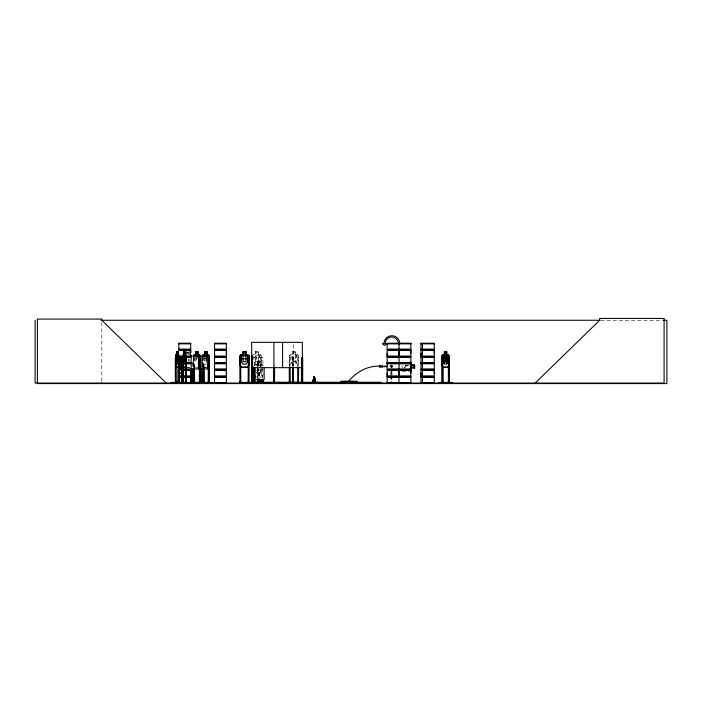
<?xml version="1.0" encoding="UTF-8"?>
<svg xmlns="http://www.w3.org/2000/svg" width="702" height="702" viewBox="0 0 702 702"><rect width="100%" height="100%" fill="white"/><g stroke="black" fill="none" stroke-linecap="round" stroke-linejoin="round"><path stroke-width="0.53" stroke-dasharray="3.51 2.63" d="M260.363 367.19L261.504 364.189L261.513 355.826L260.407 354.721L253.194 354.721M260.802 366.26L261.513 364.189M263.425 373.833L262.355 376.93L256.116 376.93M297.543 367.19L298.683 364.189L298.683 355.826L297.587 354.721L290.33 354.721L289.338 355.835L289.285 366.172M197.613 356.879L196.832 358.713L196.06 356.879M206.511 356.879L205.73 358.713L204.949 356.879M195.639 361.118L196.376 359.415L195.314 356.985M204.536 361.118L205.274 359.415L204.212 356.985M206.941 357.809L206.23 359.442L206.976 361.126M254.124 365.479L255.116 364.364L262.337 364.364L263.425 365.461L262.32 364.364M254.221 365.523L255.168 364.47M290.374 354.826L289.443 355.879L289.443 364.171L290.066 366.181M255.782 365.505L257.336 364.47L257.222 361.249L260.328 361.249L260.328 364.364M408.45 364.987L406.818 365.944L405.133 364.935M403.966 367.787L406.16 366.567L403.238 364.917M258.775 363.838L258.529 362.732L257.432 362.732L257.432 363.776L258.529 363.776M600.745 320.261L662.565 320.261M255.414 351.711L258.31 351.711L258.301 354.826L259.863 355.87L259.863 361.679L258.31 364.171L255.423 364.171L253.878 361.679L253.878 355.87L255.423 354.826L255.317 351.605L258.415 351.605L258.415 354.721M292.558 351.711L295.463 351.711L295.463 354.826L297.025 355.87L297.025 361.679L295.463 364.171L292.558 364.171L290.997 361.679L290.997 355.87L292.558 354.826L292.453 351.605L295.568 351.605L295.568 354.721M253.413 357.555L262.89 357.555L262.89 370.217L258.669 370.217M261.398 357.73L260.512 357.73L260.512 369.34M289.285 357.73L290.137 357.73L290.137 366.172M292.558 357.73L293.427 357.73M298.587 357.73L297.727 357.73L297.727 366.172M257.327 361.354L260.223 361.354L260.223 364.47L261.776 365.505M292.558 361.679L295.463 361.679L295.463 355.87L292.558 355.87L292.558 366.216M193.375 362.732L192.664 362.732L192.664 363.776L193.927 363.776M202.281 362.732L202.992 362.732L202.369 362.776M257.502 362.776L258.459 362.776L258.459 371.174M202.281 363.776L203.545 363.776M193.489 364.189L194.2 367.295L197.464 367.295M202.378 364.189L203.097 367.295M204.773 364.171L206.932 364.171M408.459 365.119L404.58 365.119L404.58 368.032M254.019 365.505L254.905 365.505M257.336 365.505L260.223 365.505M262.408 365.505L263.294 365.505M390.909 366.962L391.97 366.962M187.311 367.19L189.505 367.19M194.191 367.19L197.446 367.19M203.08 367.19L208.406 367.19M187.294 367.295L189.54 367.295M203.027 367.295L207.441 367.295M254.466 370.217L257.634 370.217M402.07 371.253L409.38 371.253M207.108 363.162L205.765 360.1M297.543 354.826L298.587 355.87L298.587 366.172M260.363 354.826L261.407 355.87L261.398 377.781M256.3 372.157L257.336 373.815L260.223 373.815L261.776 371.323L261.776 368.418M188.329 359.442L189.066 361.126M289.338 364.189L289.979 366.26M202.457 364.171L203.15 367.19M193.568 364.171L194.261 367.19M402.088 365.119L402.088 368.032M391.97 367.225L391.97 365.909L390.909 365.909L390.909 367.225M391.97 371.446L391.962 374.614L391.76 371.446M391.962 375.667L391.97 382.002M391.821 364.821L391.821 367.988M391.76 375.667L391.769 382.002M391.163 364.821L391.163 367.988M391.111 371.446L391.102 374.614M391.102 375.667L391.111 382.002M391.005 371.446L390.909 374.614M390.909 375.667L390.909 382.002M293.427 344.445L293.427 366.216M293.217 357.73L293.217 366.216M292.769 357.73L292.769 366.216M262.443 368.796L262.408 378.668M260.512 370.393L260.547 377.781M260.223 368.418L260.223 371.323M259.722 372.376L259.722 378.659M259.556 372.376L259.556 378.659M258.933 372.376L258.933 378.659M258.766 372.376L258.766 378.659M258.459 372.227L258.459 378.527M258.354 362.732L258.292 371.174M258.292 372.227L258.292 378.527M257.669 378.527L257.669 362.776L257.502 378.527M257.336 368.418L257.336 371.323M206.932 356.835L206.932 361.679M204.773 356.835L204.773 361.679M204.159 363.829L204.159 368.023M203.615 356.835L203.615 361.679M203.545 363.829L203.545 368.023M202.983 363.829L202.983 368.023M202.904 367.225L202.904 357.73L202.044 357.73L202.044 367.225M202.685 357.73L202.685 367.225M202.378 356.879L202.369 368.023M202.308 356.879L202.273 367.225M195.876 356.835L195.876 361.679M194.717 356.835L194.717 361.679M194.542 363.829L194.542 368.023M193.927 368.023L194.015 357.73L193.155 357.73L193.155 367.225M193.796 357.73L193.796 367.225M193.489 356.879L193.568 363.136M193.419 356.879L193.366 368.023M192.752 362.776L192.752 368.023M189.101 351.605L189.101 354.721M189.031 351.605L188.961 354.826M189.031 358.775L189.031 361.679M186.872 351.711L186.872 353.79M186.793 351.605L186.802 353.79M101.808 322.429L101.808 381.976M390.066 366.356L390.066 366.356M259.565 363.013L258.564 363.109L256.862 360.1C255.695 364.821 251.878 363.873 256.204 359.415C252.123 355.221 255.607 354.212 256.818 358.713C257.985 354.229 261.679 355.186 257.485 359.442L259.565 363.013M296.744 363.013L295.735 363.109L294.024 360.1C292.848 364.812 289.005 363.882 293.357 359.415C289.259 355.221 292.76 354.212 293.971 358.713C295.156 354.229 298.877 355.177 294.647 359.442L296.744 363.013M188.645 352.228L187.258 352.228L187.258 353.273L188.645 353.273L188.645 352.228M257.801 352.228L255.94 352.228L255.94 353.273L257.801 353.273L257.801 352.228M294.945 352.228L293.076 352.228L293.076 353.273L294.945 353.273L294.945 352.228M258.31 355.87L255.423 355.87L255.423 361.679L258.31 361.679L258.31 355.87M259.714 361.872L257.853 361.872L257.853 362.908L259.714 362.908L259.714 361.872M392.418 365.698L390.066 365.698L390.066 367.146L392.418 367.146L392.418 365.698"/><path stroke-width="1.05" d="M190.672 350.28L190.672 353.185L190.69 350.28L178.834 350.28M214.54 376.018L214.54 370.2L226.395 370.2L226.377 376.018L214.54 376.018L214.558 373.104M214.54 356.098L214.54 350.28L226.395 350.28L226.377 356.098L214.54 356.098L214.558 353.185M226.377 373.104L226.377 370.2M226.377 353.185L226.377 350.28M380.036 366.119C380.054 370.27 380.054 363.39 380.036 366.119A312.302 104.773 77.7 0 0 348.464 381.37M382.16 366.655L382.151 365.242L382.151 367.611L382.16 366.497L387.1 366.698M387.153 376.018L387.153 370.2L410.872 370.2L410.863 376.018L387.153 376.018L387.162 373.104M387.153 356.098L387.153 350.28L410.872 350.28L410.863 356.098L387.153 356.098L387.162 353.185M398.99 373.104L398.99 370.2M398.99 353.185L398.99 350.28M399.034 376.018L399.034 373.104M399.034 356.098L399.034 353.185M410.863 373.104L410.863 370.2M410.863 353.185L410.863 350.28M420.963 376.018L420.963 370.2L434.275 370.2L434.266 376.018L420.963 376.018L420.981 373.104M420.963 356.098L420.963 350.28L434.275 350.28L434.266 356.098L420.963 356.098L420.981 353.185M422.437 373.104L422.437 376.018L422.428 370.2M422.437 353.185L422.437 356.098L422.428 350.28M434.266 373.104L434.266 370.2M434.266 353.185L434.266 350.28M247.13 382.923L266.304 383.055M247.13 382.572L262.346 382.599M256.625 383.038L256.625 382.529M297.788 382.923L307.283 382.923M297.788 382.572L307.283 382.537M382.16 366.19L387.1 366.154M313.891 382.976L314.136 376.974L313.934 378.975M178.448 367.225L178.905 355.756L178.826 383.046L178.949 372.499M178.545 367.225L178.87 364.11M181.765 373.122L182.116 370.112M181.792 373.227L182.248 361.758L181.783 360.661M185.705 367.12L186.056 364.11M185.732 367.225L186.188 355.756L186.065 382.994M214.558 383.029L226.404 382.809L226.395 377.185L214.54 377.185L214.54 382.801M387.162 363.109L410.872 363.197L387.03 363.004L410.881 362.89L410.863 357.265L387.153 357.265L387.153 362.873M170.937 382.511L190.663 382.634M174.131 383.055L174.201 382.511M179.879 382.862L179.879 382.476M183.064 383.038L183.055 355.809M183.222 382.572L213.426 383.055M170.84 383.038L190.698 382.801M170.99 382.967L170.963 382.458L190.409 382.458L190.4 382.994M313.101 382.976L314.013 376.974M313.074 381.976L313.978 376.974L314.452 376.974L315.847 382.976M312.601 382.976L313.934 376.974L312.522 382.976M199.508 367.19L200.281 364.171M208.406 367.19L209.24 364.171L209.319 355.826L208.433 354.721M209.319 364.189L208.529 367.295M448.174 367.19L448.955 364.171M448.227 367.295L449.096 364.189L449.096 355.826L448.271 354.721L442.76 354.721L442.014 355.835L442.058 383.055M176.07 354.659L175.64 364.127M176.088 354.764L175.772 355.809L176.123 354.721M179.019 361.811L179.422 360.661M182.959 355.809L183.354 354.659M187.302 382.967L187.188 382.458M196.279 382.994L196.358 382.529L196.376 383.055M198.859 382.572L198.938 383.055M205.221 382.572L205.265 383.055M445.173 382.572L445.217 383.055M270.595 382.994L270.682 382.529L270.7 383.055M276.711 382.994L276.799 382.529M198.754 356.177L198.008 355.967M207.652 356.177L204.773 355.87M249.122 364.171L248.087 367.19L240.918 367.19L239.979 364.171L239.979 355.879L240.918 354.826M252.088 382.994L252.044 357.73M252.483 382.967L252.474 382.134M239.628 382.572L239.61 382.967M251.579 382.923L251.492 382.529M198.42 363.346L199.192 361.679L199.192 355.87L198.034 354.826L197.964 351.711L195.805 351.711L195.876 354.826L194.717 355.87M176.825 354.764L176.299 355.8L176.965 359.354L176.281 363.066L177.194 360.038L178.115 362.952L177.404 359.371L178.071 355.791L177.176 358.643L176.36 355.738L176.825 364.11L177.817 364.11L178.343 361.618L178.343 355.8L177.817 354.764M252.878 383.038L252.913 382.134M194.226 354.721L193.489 355.835M193.568 355.879L194.261 354.826M203.115 354.721L202.308 355.835L203.045 354.721L208.503 354.721M410.398 369.585L411.433 368.032L414.654 368.138L414.654 365.022L411.539 365.022L411.539 363.004L410.433 361.899M442.093 355.879L442.865 354.826M214.558 363.109L226.404 362.89L226.377 357.265L214.54 357.265L214.54 362.873M399.034 363.109L399.034 357.265M399.008 383.046L398.999 377.185M420.981 363.109L434.292 362.881L434.266 357.265L420.963 357.265L420.963 362.873M422.402 363.118L422.428 357.265M422.402 383.038L422.437 377.185M535.222 383.055L599.666 320.261L599.666 318.418L664.101 318.418L664.101 383.055L35.1 383.055L35.1 320.261M203.615 355.87L204.773 354.826L204.703 351.711L207.011 351.605L206.932 354.826L208.09 355.87M410.38 371.147L411.433 370.208L411.433 363.048L410.398 362.004M410.424 371.253L411.539 370.261L411.539 368.138M410.293 365.04L410.284 363.943M438.838 382.994L445.121 382.994M420.963 382.801L420.963 377.185L434.275 377.185L434.275 382.801L420.91 383.02M410.284 369.217L410.372 368.243M253.984 383.011L253.957 382.414M100.983 320.261L599.999 320.261M663.609 320.261L666.9 320.261L666.9 383.582L37.364 383.582L37.364 319.077L101.808 319.077L101.808 320.261L166.242 383.055M178.826 343.269L190.698 343.269M214.531 343.269L226.404 343.269M387.135 343.269L410.881 343.269M420.954 343.269L434.292 343.269M178.826 343.489L190.698 343.471M214.531 343.471L226.404 343.489M387.135 343.497L410.881 343.471M420.954 343.471L434.292 343.471M178.852 343.84L190.672 343.84M214.558 343.84L226.377 343.84M387.162 343.84L410.863 343.84M420.981 343.84L434.266 343.84M178.834 349.105L190.69 349.105L190.69 343.497M178.756 349.517L190.768 349.517M214.461 349.517L226.474 349.517M387.065 349.517L410.951 349.517M420.884 349.517L434.362 349.517M178.756 349.877L190.768 349.877M214.461 349.877L226.474 349.877M387.065 349.877L410.951 349.877M420.884 349.877L434.362 349.877M177.939 354.721L177.939 351.605L176.693 351.544L176.728 354.764M176.728 351.641L177.904 351.711M184.012 351.641L185.1 351.641M206.932 351.711L204.703 351.711L204.694 354.721M177.729 352.228L177.079 352.228L177.001 353.203L177.641 353.203L177.641 352.167L177.001 352.167L177.079 353.273L177.729 353.273M175.974 354.659L176.79 354.659M177.746 354.659L178.527 354.659L178.87 355.8L178.545 354.721M184.073 354.659L183.257 354.659L182.924 355.774L183.345 367.225M185.038 354.659L185.819 354.659L186.153 355.8M175.991 354.764L178.641 354.721L179.028 355.826M183.275 354.764L185.802 354.764M194.156 354.721L199.614 354.721L200.43 355.826L200.43 364.189L199.631 367.295M195.876 355.87L198.034 355.87M200.36 355.826L199.543 354.721M442.014 355.835L442.084 364.189L442.813 367.295M179.036 356.098L183.231 356.098M186.293 356.098L190.69 356.098M178.957 356.502L183.204 356.502M186.32 356.502L190.768 356.502M214.461 356.502L226.474 356.502M387.065 356.502L410.951 356.502M420.884 356.502L434.362 356.502M178.957 356.862L183.204 356.862M186.32 356.862L190.768 356.862M214.461 356.862L226.474 356.862M387.065 356.862L410.951 356.862M420.884 356.862L434.362 356.862M179.036 357.265L183.231 357.265M186.293 357.265L190.69 357.265M178.773 357.66L178.501 383.055M180.072 357.651L181.16 357.651M183.196 357.66L182.59 357.66L182.538 382.994M199.421 357.73L200.281 357.73M208.319 357.73L209.178 357.73M239.821 357.73L240.681 357.73L240.777 383.055M249.122 357.73L248.262 357.73L248.166 383.055M251.711 357.73L252.571 357.73L252.544 383.055M442.049 357.73L442.909 357.73M239.882 358.775L249.228 358.775M180.142 360.661L179.317 360.661L178.984 361.776L178.975 383.055M181.098 360.661L181.879 360.661M179.335 360.767L181.862 360.767M186.284 362.723L190.672 362.723M214.558 362.723L226.377 362.723M387.162 362.723L410.863 362.723M420.981 362.723L434.266 362.723M186.302 362.89L190.698 362.89M190.698 363.118L186.284 363.118L190.69 363.197M186.302 363.417L190.698 363.417M387.135 363.408L410.881 363.417M186.284 363.759L190.672 363.759M214.558 363.759L226.377 363.759M387.162 363.759L410.863 363.759M420.981 363.759L434.266 363.759M178.659 364.057L179.256 364.057L179.291 383.055M182.116 364.057L181.792 383.055M175.991 367.12L178.519 367.12M183.275 367.12L185.802 367.12M183.248 367.225L185.828 367.225M442.795 367.19L448.245 367.19M176.018 367.295L178.65 367.295M442.743 367.295L448.297 367.295M251.711 367.664L302.369 367.664M183.231 369.024L190.69 369.024M191.102 368.901L198.543 368.901M410.872 369.024L387.153 369.024L387.153 363.417M183.204 369.436L190.768 369.436M214.461 369.436L226.474 369.436M387.065 369.436L410.951 369.436M420.884 369.436L434.362 369.436M183.204 369.796L190.768 369.796M214.461 369.796L226.474 369.796M387.065 369.796L410.951 369.796M420.884 369.796L434.362 369.796M181.888 373.227L179.308 373.227L179.115 361.811M183.231 370.2L190.69 370.2M253.413 370.217L253.431 367.058M179.335 373.122L181.862 373.122M179.036 376.018L190.69 376.018M178.957 376.421L190.768 376.421M214.461 376.421L226.474 376.421M387.065 376.421L410.951 376.421M420.884 376.421L434.362 376.421M178.957 376.781L190.768 376.781M214.461 376.781L226.474 376.781M387.065 376.781L410.951 376.781M420.884 376.781L434.362 376.781M179.036 377.185L190.69 377.185M341.146 381.607L357.239 381.607M202.281 381.73L204.256 381.73M176.044 382.134L175.228 382.063L175.298 383.055M178.089 382.063L179.335 382.134M181.432 382.134L182.195 382.134L182.178 383.055L182.151 361.758M182.511 382.063L183.275 382.063M185.372 382.063L186.135 382.063M190.417 382.134L191.348 382.134M199.333 382.134L200.36 382.134L200.351 383.055M201.965 382.134L202.58 382.134M208.231 382.134L209.249 382.134L209.249 383.055M239.724 382.134L240.777 382.134M248.166 382.134L249.219 382.134L249.254 383.055M273.64 382.134L274.666 382.134L274.666 383.055M290.242 382.134L289.18 382.134L289.18 383.055M292.471 382.134L293.497 382.134L293.497 383.055M301.412 382.134L302.79 382.134M441.962 382.134L442.997 382.134L442.98 383.055M449.324 382.134L448.288 382.134L448.306 383.055M175.632 382.327L178.448 382.327M182.915 382.327L185.732 382.327M193.866 382.397L199.57 382.397M203.852 382.397L208.468 382.397M240.777 382.397L248.166 382.397M253.071 382.397L260.451 382.397M290.242 382.397L297.63 382.397M442.76 382.397L448.525 382.397M191.023 382.572L196.376 382.529M197.078 382.529L197.157 382.994L197.06 382.529L202.413 382.572M205.958 383.055L205.958 382.529L212.337 382.529L212.32 383.055M270.647 382.572L276.816 382.529L276.816 383.055M290.338 383.055L290.338 382.529L296.463 382.529L296.455 383.055M445.217 382.529L438.925 382.529L438.943 383.055M446.068 383.055L446.068 382.529L452.36 382.529L452.342 383.055M179.054 382.643L180.598 382.643M251.807 382.722L251.281 383.055M252.176 382.722L265.005 383.055M191.023 382.923L196.323 382.923M197.122 382.967L202.413 382.923M270.647 382.923L276.763 382.923M198.333 363.197L198.824 362.82M387.065 383.011L410.881 382.801L410.872 377.185L387.153 377.185L387.153 382.801M263.32 383.011L263.39 382.414L262.311 382.414L262.311 383.055M302.457 382.529L302.571 382.994L302.465 382.134M298.701 382.529L298.815 382.994M249.21 382.529L249.385 382.994M262.487 382.994L262.548 382.414M262.144 382.994L262.03 382.529L262.013 383.055M296.551 382.994L290.435 382.994M452.448 382.994L446.165 382.994M212.416 382.994L206.055 382.994M204.563 355.967L203.861 356.177M195.674 355.967L194.963 356.177M183.292 382.967L183.204 382.063M174.359 382.994L174.307 382.529M186.495 382.967L186.46 382.529M448.209 354.721L449.026 355.87L449.026 383.055M208.406 354.826L209.178 355.87L209.178 383.055M190.532 354.721L191.418 355.826L190.496 354.826M410.398 363.566L411.433 365.119L414.549 365.119L414.549 368.032M185.714 354.659L186.056 355.8M181.765 360.767L182.116 361.802M178.431 354.659L178.773 355.8M239.882 364.189L240.839 367.295L248.157 367.295L249.228 364.189L249.228 355.826L248.131 354.721L240.874 354.721L239.882 355.835L239.917 383.055M254.221 373.815L255.168 376.834M255.089 376.93L254.124 373.833L254.133 367.567L254.106 383.055M442.163 364.171L442.865 367.19M314.443 376.974L315.768 382.976M315.479 382.976L314.391 376.974L315.119 381.976M176.062 367.225L175.772 364.11L175.904 366.26M179.019 370.112L179.405 373.227M175.675 364.11L175.965 367.225L178.624 367.19L178.562 383.055M314.759 382.976L314.277 376.974L314.312 378.975M386.732 382.994L386.644 382.529M449.315 383.055L449.236 357.73L448.376 357.73L448.385 383.055M449.201 382.134L449.201 383.055M448.885 382.134L448.911 383.055M448.701 382.134L448.701 383.055M448.596 367.225L448.525 383.055M446.762 354.721L446.762 351.605L444.357 351.605L444.357 354.721M442.909 366.172L442.865 383.055M442.69 357.73L442.76 383.055M442.55 382.134L442.55 383.055M442.374 382.134L442.4 383.055M442.26 357.73L442.26 383.055M442.084 382.134L442.19 383.055M434.275 343.497L434.266 349.105L420.963 349.105L420.963 343.497M422.428 343.497L422.437 349.105M422.428 363.417L422.437 369.024M410.872 343.497L410.863 349.105L387.153 349.105L387.153 343.497M410.398 365.119L410.398 368.032M399.026 343.497L399.034 349.105M398.999 350.28L398.99 356.098M399.026 363.417L399.034 369.024M399.026 370.2L398.99 376.018M380.888 383.055L380.888 382.265L254.247 382.265L254.221 383.055M379.045 382.265L379.045 383.055M357.239 383.055L357.239 381.221L341.146 381.221L341.146 383.055M325.5 383.055L325.509 382.529L321.551 382.529L321.551 383.055M323.929 382.529L323.929 383.055M323.517 382.529L323.561 383.055M323.148 382.529L323.148 383.055M322.358 382.529L322.358 383.055M322.271 382.529L322.271 383.055M319.34 383.055L319.34 382.529L315.391 382.529L315.391 383.055M318.611 382.529L318.576 383.055M317.769 382.529L317.769 383.055M317.602 382.265L317.602 383.055M317.567 382.265L317.567 383.055M317.357 382.529L317.401 383.055M316.979 382.529L316.979 383.055M316.198 382.529L316.216 383.055M316.111 382.529L316.111 383.055M315.76 382.265L315.76 383.055M315.435 382.529L315.435 383.055M307.283 382.529L307.292 383.055M302.694 383.055L302.702 357.73L301.509 357.73L301.412 383.055M302.36 383.055L302.369 342.339L251.711 342.339L251.711 383.055M301.614 382.134L301.614 383.055M298.683 383.055L298.683 382.134L297.63 382.134L297.63 383.055M298.587 367.225L298.482 383.055M297.727 367.225L297.788 383.055M293.427 367.278L293.383 383.055M293.217 367.278L293.217 383.055M293.103 382.134L293.076 383.055M292.909 382.134L292.909 383.055L292.769 367.278M292.69 382.134L292.69 383.055M292.558 367.278L292.48 383.055M290.137 367.225L290.242 383.055M290.04 382.134L290.04 383.055M289.382 382.134L289.382 383.055M289.285 367.225L289.285 383.055M282.599 342.339L282.599 367.664M274.596 367.278L274.552 383.055M274.377 367.278L274.456 383.055M274.271 382.134L274.245 383.055M274.078 382.134L274.043 383.055M273.894 342.339L273.938 383.055L273.736 382.134M273.727 367.278L273.648 383.055M264.154 367.98L264.136 379.589L254.677 379.589L254.694 367.98M263.259 379.764L263.259 383.055M263.153 382.414L263.145 383.055M262.408 379.764L262.346 383.055M261.363 379.887L261.469 383.038L261.495 382.134L260.416 382.134L260.416 383.055L260.547 379.887M261.258 382.134L261.258 383.055M260.6 382.134L260.653 383.055M259.722 379.703L259.793 382.844M259.556 379.703L259.556 382.844M258.933 379.703L258.88 382.844M258.766 379.703L258.766 382.844M258.529 382.722L258.529 381.73L257.432 381.73L257.432 382.722M258.459 379.571L258.459 382.722M258.292 379.571L258.354 382.722M257.669 379.571L257.669 382.722L257.502 379.571M256.098 382.265L256.098 383.055M254.905 367.699L254.966 383.055M254.756 382.414L254.765 383.055M253.106 383.055L253.106 382.134L251.614 382.134L251.509 383.055M253.01 367.225L253.071 383.055M252.667 382.134L252.667 383.055M252.316 355.879L252.325 364.171M252.211 355.835L252.158 382.002M252.088 382.134L252.193 383.055M251.816 382.134L251.816 383.055M249.122 355.87L249.017 383.055M248.368 382.134L248.359 383.055M247.13 382.529L247.13 383.055M246.112 354.721L246.112 351.605L242.997 351.605L242.997 354.721M240.575 382.134L240.575 383.055M239.724 382.134L239.689 383.055M226.395 343.497L226.377 349.105L214.54 349.105L214.54 343.497M208.95 357.73L208.95 383.055M208.845 382.134L208.81 383.055M208.678 382.134L208.678 383.055M208.538 357.73L208.538 383.055L208.354 382.134M208.319 365.119L208.24 383.055M208.038 356.239L208.038 368.901M206.862 351.711L206.862 354.826M204.159 369.077L204.256 382.722M203.545 369.077L203.668 383.055M202.369 369.077L202.378 383.055M202.273 369.34L202.273 383.055M202.088 382.134L202.194 383.055M202.044 369.34L201.974 383.055M200.842 356.239L200.842 368.901M200.281 355.87L200.237 383.055M200.061 364.057L200.061 383.055M199.956 382.134L199.921 383.055M199.78 382.134L199.754 383.055M199.64 357.73L199.64 383.055M199.57 382.134L199.57 383.055M199.421 367.225L199.35 383.055M198.42 368.901L198.543 356.239L191.102 356.239L191.225 368.901M198.034 354.826L198.043 351.605L195.735 351.605L195.735 354.721M194.638 382.722L194.638 381.73L192.664 381.73L192.664 382.722M194.542 369.077L194.515 382.994L194.419 382.529M193.927 369.077L193.927 382.722M193.366 369.077L193.366 382.722M193.155 369.34L193.155 382.002M192.752 369.077L192.752 382.722M191.269 369.34L191.348 383.055M191.234 382.134L191.234 383.055M191.049 369.34L191.049 383.055M190.909 382.134L190.944 383.055M190.742 382.134L190.777 383.055M190.637 369.34L190.637 383.055M185.846 382.063L185.89 382.994M185.767 357.66L185.732 382.994L185.618 382.063M185.451 367.164L185.425 382.994M185.135 354.659L185.135 351.544L183.977 351.544L184.012 354.764M185.038 351.544L185.626 355.8L185.1 364.11L184.108 364.11L183.582 361.618L184.073 351.544M182.985 382.063L182.915 382.994L182.906 357.66M181.95 382.134L181.906 383.055M181.511 370.393L181.485 383.055M181.098 357.546L181.063 360.767M180.142 357.546L179.642 361.907L180.309 365.356L179.607 368.954L180.537 366.04L181.449 369.068L180.747 365.373L181.362 361.741L180.177 361.802L180.177 367.62L181.16 367.62L181.256 361.723L180.519 364.645L179.703 361.741L179.642 367.62L180.177 370.112L181.16 370.112L181.686 367.62L181.195 357.546L180.037 357.546L180.072 360.767M178.834 343.497L178.852 349.105M178.282 367.225L178.247 383.055M178.168 366.102L178.132 382.994M177.808 354.826L177.852 351.544L177.711 354.764M177.527 382.529L177.527 383.055M176.79 351.544L176.799 354.826M176 383.055L175.912 357.66L175.307 357.66L175.342 383.055M175.746 382.063L175.746 383.055L175.737 355.774M175.588 382.063L175.57 383.055M101.808 383.055L101.808 383.582M399.842 343.708A7.985 7.976 0 0 0 391.856 335.723A7.985 7.976 0 0 0 383.88 343.708L382.555 343.708L384.468 345.551L386.398 343.708L385.065 343.708A6.66 6.66 0 0 1 391.725 337.039A6.66 6.66 0 0 1 398.385 343.708M185.398 362.952L184.477 360.038L183.564 363.066L184.249 359.354L183.643 355.738L184.459 358.643C186.565 349.403 183.933 362.021 185.398 362.952M447.665 363.013L446.911 363.109L445.63 360.1C444.682 365.014 441.9 363.601 445.129 359.415C442.093 355.502 444.612 354.01 445.586 358.713C446.542 354.027 449.219 355.458 446.095 359.442L447.665 363.013M447.788 361.679L446.612 364.171L444.436 364.171L443.269 361.679L443.269 355.87L444.436 354.826L444.427 351.605L446.683 351.711L446.683 354.826L447.788 355.87L447.788 361.679M247.569 361.679L246.007 364.171L243.103 364.171L241.541 361.679L241.541 355.87L243.103 354.826L243.103 351.711L246.007 351.711L246.007 354.826L247.569 355.87L247.569 361.679M184.924 352.167L184.284 352.167L184.284 353.203L184.924 353.203L184.924 352.167M197.648 352.228L196.262 352.228L196.262 353.273L197.648 353.273L197.648 352.228M206.546 352.228L205.16 352.228L205.16 353.273L206.546 353.273L206.546 352.228M245.489 352.228L243.62 352.228L243.62 353.273L245.489 353.273L245.489 352.228M446.226 352.228L444.822 352.228L444.822 353.273L446.226 353.273L446.226 352.228M177.817 355.8L176.825 355.8L176.825 361.618L177.817 361.618L177.817 355.8M185.1 355.8L184.108 355.8L184.108 361.618L185.1 361.618L185.1 355.8M246.007 355.87L243.103 355.87L243.103 361.679L246.007 361.679L246.007 355.87M446.612 355.87L444.436 355.87L444.436 361.679L446.612 361.679L446.612 355.87M208.161 356.239L200.719 356.239L200.719 368.901L208.161 368.901L208.161 356.239M180.984 358.169L180.353 358.169L180.353 359.205L180.984 359.205L180.984 358.169M226.404 363.118L214.531 363.188L226.395 363.197M434.292 363.188L420.954 363.188L434.275 363.197M226.404 363.39L214.531 363.39L214.558 369.024L226.395 369.024L226.395 363.417M434.292 363.417L420.954 363.408L420.981 369.024L434.275 369.024L434.275 363.417M414.031 365.645L412.987 365.645L412.987 367.515L414.031 367.515L414.031 365.645M226.369 382.634L214.566 382.634L226.377 382.643M410.845 382.634L387.171 382.634L410.863 382.643M434.257 382.634L420.989 382.634L434.266 382.643M324.78 383.055L324.78 382.529L324.736 383.055"/></g></svg>
